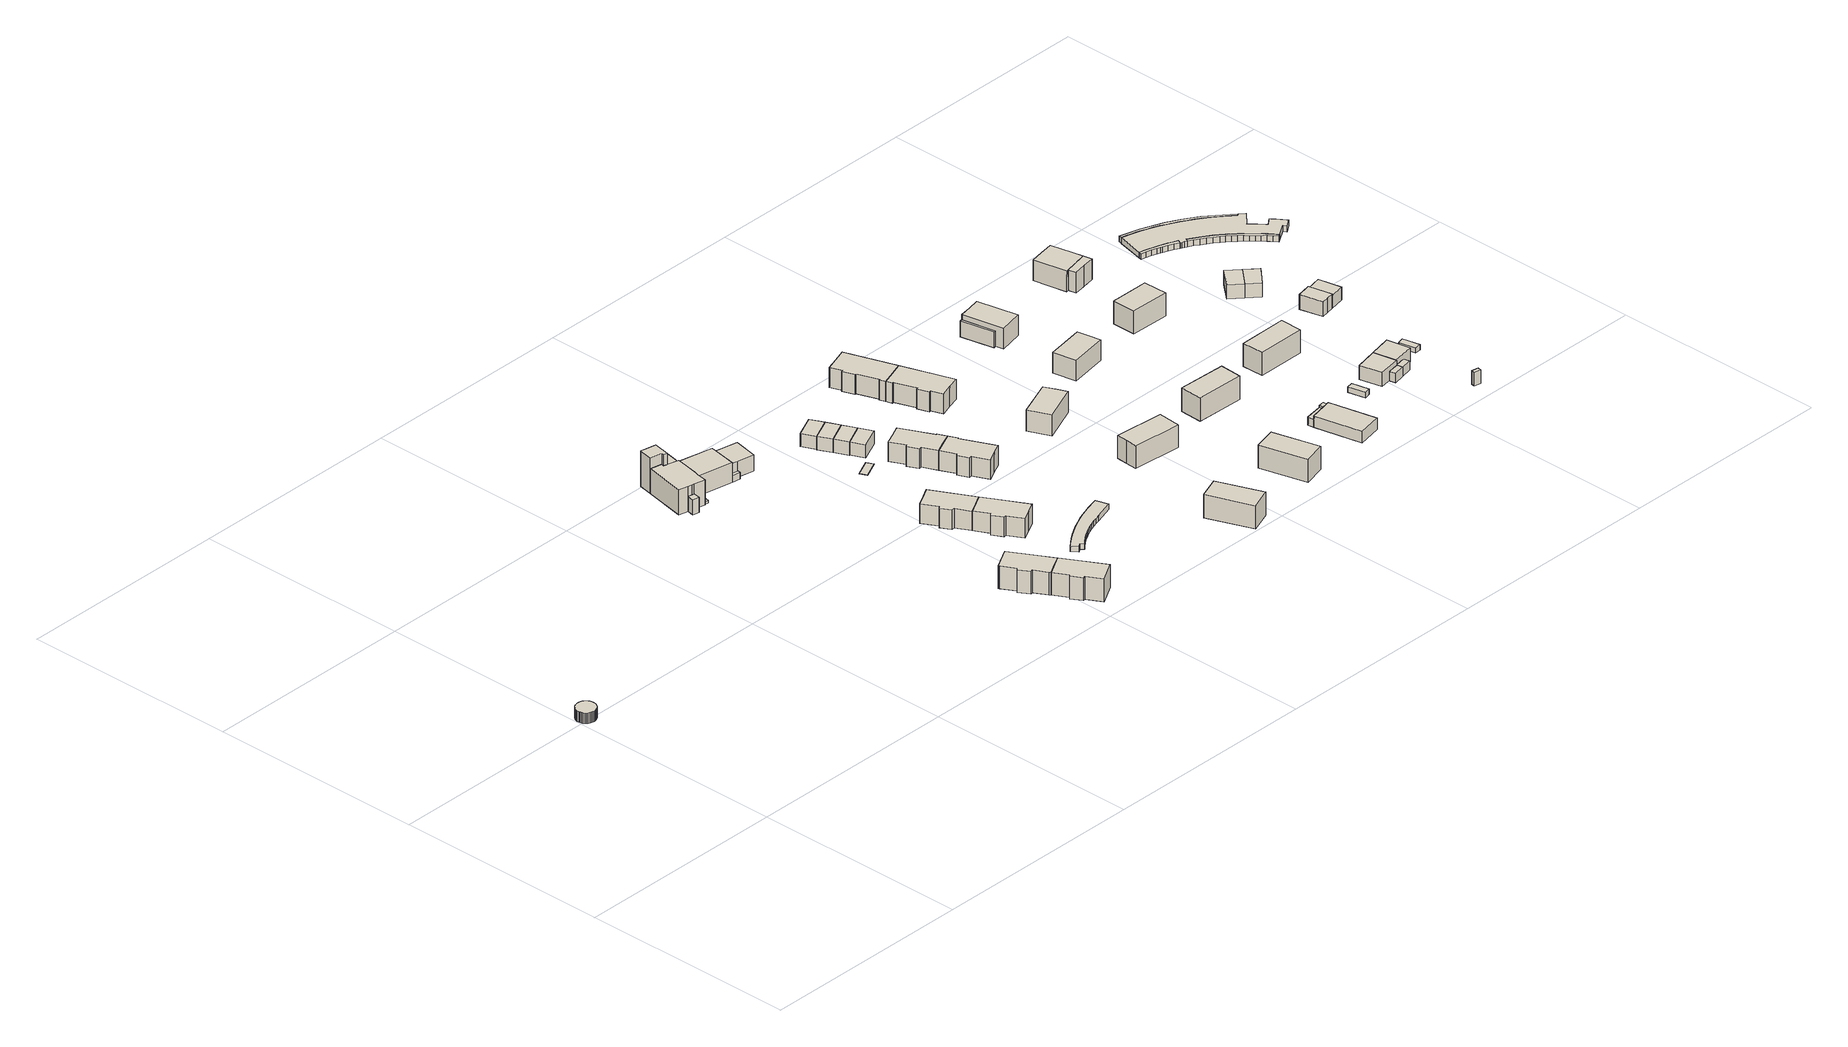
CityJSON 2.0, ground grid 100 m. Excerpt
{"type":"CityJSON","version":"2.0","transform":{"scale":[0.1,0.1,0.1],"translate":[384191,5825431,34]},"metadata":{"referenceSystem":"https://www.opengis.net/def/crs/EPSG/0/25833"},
"CityObjects":{
"building1":{"type":"Building","attributes":{"Gemeindeschluessel":"11000012","BezugspunktDach":"2200","function":"31001_2540","measuredHeight":5.06,"storeysAboveGround":1},"address":[{"country":"Germany","locality":"Berlin","thoroughfareNumber":"49 (3)","thoroughfareName":"Seidelstraße"}],"geometry":[{"type":"Solid","lod":"1","boundaries":[[[[0,1,2,3,4,5,6,7,8,9,10,11,12,13,14,15,16,17,18,19,20,21,22,23,24,25,26,27,28,29,30,31,32,33,34,35,36,37,38]],[[39,40,41,42,43,44,45,46,47,48,49,50,51,52,53,54,55,56,57,58,59,60,61,62,63,64,65,66,67,68,69,70,71,72,73,74,75,76,77]],[[39,77,38,37]],[[40,39,37,36]],[[41,40,36,35]],[[42,41,35,34]],[[43,42,34,33]],[[44,43,33,32]],[[45,44,32,31]],[[46,45,31,30]],[[47,46,30,29]],[[48,47,29,28]],[[49,48,28,27]],[[50,49,27,26]],[[51,50,26,25]],[[52,51,25,24]],[[53,52,24,23]],[[54,53,23,22]],[[55,54,22,21]],[[56,55,21,20]],[[57,56,20,19]],[[58,57,19,18]],[[59,58,18,17]],[[60,59,17,16]],[[61,60,16,15]],[[62,61,15,14]],[[63,62,14,13]],[[64,63,13,12]],[[65,64,12,11]],[[66,65,11,10]],[[67,66,10,9]],[[68,67,9,8]],[[69,68,8,7]],[[70,69,7,6]],[[71,70,6,5]],[[72,71,5,4]],[[73,72,4,3]],[[74,73,3,2]],[[75,74,2,1]],[[76,75,1,0]],[[77,76,0,38]]]]}]},
"building2":{"type":"Building","attributes":{"Gemeindeschluessel":"11000012","BezugspunktDach":"2200","function":"51009_1610","measuredHeight":7.14,"storeysAboveGround":0},"address":[{"country":"Germany","locality":"Berlin"}],"geometry":[{"type":"Solid","lod":"1","boundaries":[[[[78,79,80,81]],[[82,83,84,85]],[[82,85,81,80]],[[83,82,80,79]],[[84,83,79,78]],[[85,84,78,81]]]]}]},
"building3":{"type":"Building","attributes":{"Gemeindeschluessel":"11000012","BezugspunktDach":"2200","function":"51009_1610","measuredHeight":1.13,"storeysAboveGround":0},"address":[{"country":"Germany","locality":"Berlin"}],"geometry":[{"type":"Solid","lod":"1","boundaries":[[[[86,87,88,89]],[[90,91,92,93]],[[90,93,89,88]],[[91,90,88,87]],[[92,91,87,86]],[[93,92,86,89]]]]}]},
"building4":{"type":"Building","attributes":{"Gemeindeschluessel":"11000012","BezugspunktDach":"2200","function":"31001_1010","measuredHeight":11.65,"storeysAboveGround":2},"address":[{"country":"Germany","locality":"Berlin","thoroughfareNumber":"30","thoroughfareName":"Rue Joseph le Brix"}],"geometry":[{"type":"Solid","lod":"1","boundaries":[[[[94,95,96,97,98,99,100,101,102,103]],[[104,105,106,107,108,109,110,111,112,113]],[[104,113,103,102]],[[105,104,102,101]],[[106,105,101,100]],[[107,106,100,99]],[[108,107,99,98]],[[109,108,98,97]],[[110,109,97,96]],[[111,110,96,95]],[[112,111,95,94]],[[113,112,94,103]]]]}]},
"building5":{"type":"Building","attributes":{"Gemeindeschluessel":"11000012","BezugspunktDach":"2200","function":"31001_1010","measuredHeight":11.96,"storeysAboveGround":2},"address":[{"country":"Germany","locality":"Berlin","thoroughfareNumber":"32","thoroughfareName":"Rue Joseph le Brix"}],"geometry":[{"type":"Solid","lod":"1","boundaries":[[[[114,115,116,117,118,119,120,121,122]],[[123,105,124,125,126,127,128,129,106]],[[123,106,122,121]],[[105,123,121,120]],[[124,105,120,119]],[[125,124,119,118]],[[126,125,118,117]],[[127,126,117,116]],[[128,127,116,115]],[[129,128,115,114]],[[106,129,114,122]]]]}]},
"building6":{"type":"Building","attributes":{"Gemeindeschluessel":"11000012","function":"31001_2540"},"address":[{"country":"Germany","locality":"Berlin","thoroughfareNumber":"49","thoroughfareName":"Seidelstraße"}],"children":["building6-1","building6-2","building6-3","building6-4","building6-5"]},
"building6-1":{"type":"BuildingPart","attributes":{"BezugspunktDach":"2200","measuredHeight":16.77,"storeysAboveGround":4},"parents":["building6"],"geometry":[{"type":"MultiSurface","lod":"1","boundaries":[[[130,131,132,133,134,135,136]],[[137,138,139,140,141,142,143]],[[137,143,136,135]],[[138,137,135,134]],[[139,138,134,133]],[[144,145,133,132]],[[141,146,147,148,132,131]],[[149,146,131,130]],[[150,149,142,130,136]],[[151,140,139,145,144]],[[152,147,146,141]],[[152,140,148,147]],[[142,141,153,146,149]],[[143,142,149,150]]]}]},
"building6-2":{"type":"BuildingPart","attributes":{"BezugspunktDach":"2200","measuredHeight":10.03,"storeysAboveGround":4},"parents":["building6"],"geometry":[{"type":"MultiSurface","lod":"1","boundaries":[[[154,155,156,157,158,159,160]],[[161,162,163,164,165,166,167]],[[161,167,168,169]],[[162,161,159,169,170,171]],[[164,163,157,156]],[[165,172,173,174,164,156,155]],[[166,165,155,154]],[[167,166,154,160]],[[169,168,160,159]],[[175,170,169,159]],[[171,170,175,158]],[[163,162,158,157]],[[176,173,172,165]],[[164,174,173,176]]]}]},
"building6-3":{"type":"BuildingPart","attributes":{"BezugspunktDach":"2200","measuredHeight":8.05,"storeysAboveGround":4},"parents":["building6"],"geometry":[{"type":"MultiSurface","lod":"1","boundaries":[[[177,178,179,180,181,174,173,172]],[[176,164,182,183,184,185,186,165]],[[164,176,173,176,164,174]],[[182,164,174,181]],[[183,182,181,180]],[[184,183,180,179]],[[185,184,179,178]],[[186,185,178,177]],[[165,186,177,172]],[[176,165,172,173]]]}]},
"building6-4":{"type":"BuildingPart","attributes":{"BezugspunktDach":"2200","measuredHeight":12.75,"storeysAboveGround":4},"parents":["building6"],"geometry":[{"type":"MultiSurface","lod":"1","boundaries":[[[187,188,189,190,191,192,193,194,148,147,146,149,150,195]],[[143,142,141,152,140,170,168,90,93,196,83,197,82,198]],[[143,198,195,150]],[[141,142,141,146]],[[141,146,141,152]],[[140,152,147,152,140,148]],[[199,144,140,148,194]],[[168,160,159,175,194,193]],[[90,168,193,192]],[[93,90,192,191]],[[196,93,191,190]],[[83,196,190,189]],[[197,83,189,188]],[[82,197,188,187]],[[198,82,187,195]],[[142,143,150,149]],[[149,146,141,142]],[[152,141,146,147]],[[170,140,144,199]],[[169,159,160,168]],[[169,170,175,159]]]}]},
"building6-5":{"type":"BuildingPart","attributes":{"BezugspunktDach":"2200","measuredHeight":10.73,"storeysAboveGround":4},"parents":["building6"],"geometry":[{"type":"MultiSurface","lod":"1","boundaries":[[[199,200,201,145,144]],[[139,202,203,170,140]],[[139,140,139,145]],[[202,139,145,201]],[[203,202,201,200]],[[170,175,158,157,200,199]],[[144,145,139,140]],[[171,158,175,170]],[[171,203,157,158]],[[140,170,199,144]]]}]},
"building7":{"type":"Building","attributes":{"Gemeindeschluessel":"11000012","BezugspunktDach":"2200","function":"51009_1610","measuredHeight":2.99,"storeysAboveGround":0},"address":[{"country":"Germany","locality":"Berlin"}],"geometry":[{"type":"Solid","lod":"1","boundaries":[[[[204,205,206,207]],[[208,209,210,211]],[[208,211,207,206]],[[209,208,206,205]],[[210,209,205,204]],[[211,210,204,207]]]]}]},
"building8":{"type":"Building","attributes":{"Gemeindeschluessel":"11000012","BezugspunktDach":"2200","function":"31001_1010","measuredHeight":11.65,"storeysAboveGround":2},"address":[{"country":"Germany","locality":"Berlin","thoroughfareNumber":"74","thoroughfareName":"Rue Nungesser et Coli"}],"geometry":[{"type":"Solid","lod":"1","boundaries":[[[[212,213,214,215,216,217,218,219,220,221]],[[222,223,224,225,226,227,228,229,230,231]],[[222,231,221,220]],[[223,222,220,219]],[[224,223,219,218]],[[225,224,218,217]],[[226,225,217,216]],[[227,226,216,215]],[[228,227,215,214]],[[229,228,214,213]],[[230,229,213,212]],[[231,230,212,221]]]]}]},
"building9":{"type":"Building","attributes":{"Gemeindeschluessel":"11000012","BezugspunktDach":"2200","function":"31001_1010","measuredHeight":11.65,"storeysAboveGround":2},"address":[{"country":"Germany","locality":"Berlin","thoroughfareNumber":"72","thoroughfareName":"Rue Nungesser et Coli"}],"geometry":[{"type":"Solid","lod":"1","boundaries":[[[[232,233,234,235,236,237,238,239,240,241]],[[225,224,242,243,244,245,246,247,248,226]],[[225,226,241,240]],[[224,225,240,239]],[[242,224,239,238]],[[243,242,238,237]],[[244,243,237,236]],[[245,244,236,235]],[[246,245,235,234]],[[247,246,234,233]],[[248,247,233,232]],[[226,248,232,241]]]]}]},
"building10":{"type":"Building","attributes":{"Gemeindeschluessel":"11000012","BezugspunktDach":"2200","function":"31001_2463","measuredHeight":2.55,"storeysAboveGround":1},"address":[{"country":"Germany","locality":"Berlin","thoroughfareNumber":"72 (1)","thoroughfareName":"Rue Nungesser et Coli"}],"geometry":[{"type":"Solid","lod":"1","boundaries":[[[[249,250,251,252,253,254,255,256,257,258,259,260,261,262,263,264,265,266,267,268,269,270,271,272,273,274,275]],[[276,277,278,279,280,281,282,283,284,285,286,287,288,289,290,291,292,293,294,295,296,297,298,299,300,301,302]],[[276,302,275,274]],[[277,276,274,273]],[[278,277,273,272]],[[279,278,272,271]],[[280,279,271,270]],[[281,280,270,269]],[[282,281,269,268]],[[283,282,268,267]],[[284,283,267,266]],[[285,284,266,265]],[[286,285,265,264]],[[287,286,264,263]],[[288,287,263,262]],[[289,288,262,261]],[[290,289,261,260]],[[291,290,260,259]],[[292,291,259,258]],[[293,292,258,257]],[[294,293,257,256]],[[295,294,256,255]],[[296,295,255,254]],[[297,296,254,253]],[[298,297,253,252]],[[299,298,252,251]],[[300,299,251,250]],[[301,300,250,249]],[[302,301,249,275]]]]}]},
"building11":{"type":"Building","attributes":{"Gemeindeschluessel":"11000012","BezugspunktDach":"2200","function":"31001_2463","measuredHeight":0.166,"storeysAboveGround":1},"address":[{"country":"Germany","locality":"Berlin","thoroughfareNumber":"31 (1)","thoroughfareName":"Rue Henri Guillaumet"}],"geometry":[{"type":"Solid","lod":"1","boundaries":[[[[303,304,305,306]],[[307,308,309,310]],[[307,310,306,305]],[[308,307,305,304]],[[309,308,304,303]],[[310,309,303,306]]]]}]},
"building12":{"type":"Building","attributes":{"Gemeindeschluessel":"11000012","BezugspunktDach":"2200","function":"31001_1010","measuredHeight":6.17,"storeysAboveGround":2},"address":[{"country":"Germany","locality":"Berlin","thoroughfareNumber":"25","thoroughfareName":"Rue Henri Guillaumet"}],"geometry":[{"type":"Solid","lod":"1","boundaries":[[[[311,312,313,314]],[[315,316,317,318]],[[315,318,314,313]],[[316,315,313,312]],[[317,316,312,311]],[[318,317,311,314]]]]}]},
"building13":{"type":"Building","attributes":{"Gemeindeschluessel":"11000012","BezugspunktDach":"2200","function":"31001_1010","measuredHeight":6.32,"storeysAboveGround":2},"address":[{"country":"Germany","locality":"Berlin","thoroughfareNumber":"27","thoroughfareName":"Rue Henri Guillaumet"}],"geometry":[{"type":"Solid","lod":"1","boundaries":[[[[319,320,312,311]],[[321,322,323,324]],[[321,324,311,312]],[[322,321,312,320]],[[323,322,320,319]],[[324,323,319,311]]]]}]},
"building14":{"type":"Building","attributes":{"Gemeindeschluessel":"11000012","BezugspunktDach":"2200","function":"31001_1010","measuredHeight":6.32,"storeysAboveGround":2},"address":[{"country":"Germany","locality":"Berlin","thoroughfareNumber":"29","thoroughfareName":"Rue Henri Guillaumet"}],"geometry":[{"type":"Solid","lod":"1","boundaries":[[[[325,326,320,319]],[[322,327,328,323]],[[322,323,319,320]],[[327,322,320,326]],[[328,327,326,325]],[[323,328,325,319]]]]}]},
"building15":{"type":"Building","attributes":{"Gemeindeschluessel":"11000012","BezugspunktDach":"2200","function":"31001_1010","measuredHeight":6.19,"storeysAboveGround":2},"address":[{"country":"Germany","locality":"Berlin","thoroughfareNumber":"31","thoroughfareName":"Rue Henri Guillaumet"}],"geometry":[{"type":"Solid","lod":"1","boundaries":[[[[329,330,326,325]],[[331,332,333,334]],[[331,334,325,326]],[[332,331,326,330]],[[333,332,330,329]],[[334,333,329,325]]]]}]},
"building16":{"type":"Building","attributes":{"Gemeindeschluessel":"11000012","BezugspunktDach":"2200","function":"31001_1010","measuredHeight":11.84,"storeysAboveGround":2},"address":[{"country":"Germany","locality":"Berlin","thoroughfareNumber":"70","thoroughfareName":"Rue Nungesser et Coli"}],"geometry":[{"type":"Solid","lod":"1","boundaries":[[[[335,336,337,338,339,340,341,342,343,344,345,346]],[[347,348,349,350,351,352,353,354,355,356,357,358]],[[347,358,346,345]],[[348,347,345,344]],[[349,348,344,343]],[[350,349,343,342]],[[351,350,342,341]],[[352,351,341,340]],[[353,352,340,339]],[[354,353,339,338]],[[355,354,338,337]],[[356,355,337,336]],[[357,356,336,335]],[[358,357,335,346]]]]}]},
"building17":{"type":"Building","attributes":{"Gemeindeschluessel":"11000012","BezugspunktDach":"2200","function":"31001_1010","measuredHeight":11.82,"storeysAboveGround":2},"address":[{"country":"Germany","locality":"Berlin","thoroughfareNumber":"68","thoroughfareName":"Rue Nungesser et Coli"}],"geometry":[{"type":"Solid","lod":"1","boundaries":[[[[359,360,361,362,363,364,365,366,367,341,340,339]],[[352,351,368,369,370,371,372,373,374,375,376,353]],[[352,353,339,340]],[[351,352,340,341]],[[368,351,341,367]],[[369,368,367,366]],[[370,369,366,365]],[[371,370,365,364]],[[372,371,364,363]],[[373,372,363,362]],[[374,373,362,361]],[[375,374,361,360]],[[376,375,360,359]],[[353,376,359,339]]]]}]},
"building18":{"type":"Building","attributes":{"Gemeindeschluessel":"11000012","BezugspunktDach":"2200","function":"31001_1010","measuredHeight":11.87,"storeysAboveGround":2},"address":[{"country":"Germany","locality":"Berlin","thoroughfareNumber":"27","thoroughfareName":"Rue Joseph le Brix"}],"geometry":[{"type":"Solid","lod":"1","boundaries":[[[[377,378,379,380]],[[381,382,383,384]],[[381,384,380,379]],[[382,381,379,378]],[[383,382,378,377]],[[384,383,377,380]]]]}]},
"building19":{"type":"Building","attributes":{"Gemeindeschluessel":"11000012","BezugspunktDach":"2200","function":"31001_1010","measuredHeight":11.68,"storeysAboveGround":2},"address":[{"country":"Germany","locality":"Berlin","thoroughfareNumber":"64","thoroughfareName":"Rue Nungesser et Coli"}],"geometry":[{"type":"Solid","lod":"1","boundaries":[[[[385,386,387,388,389,390,391,392,393,394,395,396]],[[397,398,399,400,401,402,403,404,405,406,407,408]],[[397,408,396,395]],[[398,397,395,394]],[[399,398,394,393]],[[400,399,393,392]],[[401,400,392,391]],[[402,401,391,390]],[[403,402,390,389]],[[404,403,389,388]],[[405,404,388,387]],[[406,405,387,386]],[[407,406,386,385]],[[408,407,385,396]]]]}]},
"building20":{"type":"Building","attributes":{"Gemeindeschluessel":"11000012","BezugspunktDach":"2200","function":"31001_1010","measuredHeight":11.69,"storeysAboveGround":2},"address":[{"country":"Germany","locality":"Berlin","thoroughfareNumber":"62","thoroughfareName":"Rue Nungesser et Coli"}],"geometry":[{"type":"Solid","lod":"1","boundaries":[[[[409,410,411,412,413,414,415,416,417,393,392,391]],[[400,399,418,419,420,421,422,423,424,425,426,401]],[[400,401,391,392]],[[399,400,392,393]],[[418,399,393,417]],[[419,418,417,416]],[[420,419,416,415]],[[421,420,415,414]],[[422,421,414,413]],[[423,422,413,412]],[[424,423,412,411]],[[425,424,411,410]],[[426,425,410,409]],[[401,426,409,391]]]]}]},
"building21":{"type":"Building","attributes":{"Gemeindeschluessel":"11000012","BezugspunktDach":"2200","function":"31001_1010","measuredHeight":11.58,"storeysAboveGround":2},"address":[{"country":"Germany","locality":"Berlin","thoroughfareNumber":"24","thoroughfareName":"Rue Joseph le Brix"}],"geometry":[{"type":"Solid","lod":"1","boundaries":[[[[427,428,429,430,431]],[[432,433,434,435,436]],[[432,436,431,430]],[[433,432,430,429]],[[434,433,429,428]],[[435,434,428,427]],[[436,435,427,431]]]]}]},
"building22":{"type":"Building","attributes":{"Gemeindeschluessel":"11000012","BezugspunktDach":"2200","function":"31001_1010","measuredHeight":11.34,"storeysAboveGround":2},"address":[{"country":"Germany","locality":"Berlin","thoroughfareNumber":"63","thoroughfareName":"Rue Nungesser et Coli"}],"geometry":[{"type":"Solid","lod":"1","boundaries":[[[[437,438,439,440,441]],[[442,443,444,445,446]],[[442,446,441,440]],[[443,442,440,439]],[[444,443,439,438]],[[445,444,438,437]],[[446,445,437,441]]]]}]},
"building23":{"type":"Building","attributes":{"Gemeindeschluessel":"11000012","BezugspunktDach":"2200","function":"31001_1010","measuredHeight":11.75,"storeysAboveGround":2},"address":[{"country":"Germany","locality":"Berlin","thoroughfareNumber":"23","thoroughfareName":"Rue Joseph le Brix"}],"geometry":[{"type":"Solid","lod":"1","boundaries":[[[[447,448,449,450]],[[451,452,453,454]],[[451,454,450,449]],[[452,451,449,448]],[[453,452,448,447]],[[454,453,447,450]]]]}]},
"building24":{"type":"Building","attributes":{"Gemeindeschluessel":"11000012","BezugspunktDach":"2200","function":"31001_1010","measuredHeight":11.61,"storeysAboveGround":2},"address":[{"country":"Germany","locality":"Berlin","thoroughfareNumber":"20","thoroughfareName":"Rue Joseph le Brix"}],"geometry":[{"type":"Solid","lod":"1","boundaries":[[[[455,456,457,458]],[[459,460,461,462]],[[459,462,458,457]],[[460,459,457,456]],[[461,460,456,455]],[[462,461,455,458]]]]}]},
"building25":{"type":"Building","attributes":{"Gemeindeschluessel":"11000012","BezugspunktDach":"2200","function":"31001_1010","measuredHeight":11.79,"storeysAboveGround":2},"address":[{"country":"Germany","locality":"Berlin","thoroughfareNumber":"57","thoroughfareName":"Rue Nungesser et Coli"}],"geometry":[{"type":"Solid","lod":"1","boundaries":[[[[463,464,465,466,467]],[[468,469,470,471,472]],[[468,472,467,466]],[[469,468,466,465]],[[470,469,465,464]],[[471,470,464,463]],[[472,471,463,467]]]]}]},
"building26":{"type":"Building","attributes":{"Gemeindeschluessel":"11000012","function":"31001_1010"},"address":[{"country":"Germany","locality":"Berlin","thoroughfareNumber":"56","thoroughfareName":"Rue Nungesser et Coli"}],"children":["building26-1","building26-2"]},
"building26-1":{"type":"BuildingPart","attributes":{"BezugspunktDach":"2200","measuredHeight":11.98,"storeysAboveGround":2},"parents":["building26"],"geometry":[{"type":"MultiSurface","lod":"1","boundaries":[[[473,474,475,476,477]],[[478,479,480,481,482]],[[478,482,477,476]],[[479,478,476,475]],[[480,479,475,474]],[[481,480,474,473]],[[483,484,485,482,481,473,477]],[[482,485,484,483]]]}]},
"building26-2":{"type":"BuildingPart","attributes":{"BezugspunktDach":"2200","measuredHeight":7.32,"storeysAboveGround":2},"parents":["building26"],"geometry":[{"type":"Solid","lod":"1","boundaries":[[[[486,484,483,487]],[[482,485,488,489]],[[482,489,487,483]],[[488,485,484,486]],[[489,488,486,487]],[[485,482,483,484]]]]}]},
"building27":{"type":"Building","attributes":{"Gemeindeschluessel":"11000012","function":"31001_1010"},"address":[{"country":"Germany","locality":"Berlin","thoroughfareNumber":"17","thoroughfareName":"Rue Joseph le Brix"}],"children":["building27-1","building27-2"]},
"building27-1":{"type":"BuildingPart","attributes":{"BezugspunktDach":"2200","measuredHeight":7.04,"storeysAboveGround":1},"parents":["building27"],"geometry":[{"type":"Solid","lod":"1","boundaries":[[[[490,491,492,493]],[[494,495,496,497]],[[494,497,493,492],[498,499,500,497]],[[495,494,492,491]],[[496,495,491,490]],[[497,496,490,493]],[[499,498,497,500]]]]}]},
"building27-2":{"type":"BuildingPart","attributes":{"BezugspunktDach":"2200","measuredHeight":3.77,"storeysAboveGround":1},"parents":["building27"],"geometry":[{"type":"MultiSurface","lod":"1","boundaries":[[[500,499,501,502]],[[503,498,497,504]],[[503,504,502,501]],[[498,503,501,499]],[[504,497,500,502]],[[505,497,498,499,500]]]}]},
"building28":{"type":"Building","attributes":{"Gemeindeschluessel":"11000012","BezugspunktDach":"2200","function":"51009_1610","measuredHeight":4.62,"storeysAboveGround":0},"address":[{"country":"Germany","locality":"Berlin"}],"geometry":[{"type":"Solid","lod":"1","boundaries":[[[[506,507,508,509]],[[510,494,498,503]],[[510,503,509,508]],[[494,510,508,507]],[[498,494,507,506]],[[503,498,506,509]]]]}]},
"building29":{"type":"Building","attributes":{"Gemeindeschluessel":"11000012","BezugspunktDach":"2200","function":"31001_2463","measuredHeight":2.53,"storeysAboveGround":1},"address":[{"country":"Germany","locality":"Berlin","thoroughfareNumber":"15 (1)","thoroughfareName":"Rue Joseph le Brix"}],"geometry":[{"type":"Solid","lod":"1","boundaries":[[[[511,512,513,514]],[[515,516,517,518]],[[515,518,514,513]],[[516,515,513,512]],[[517,516,512,511]],[[518,517,511,514]]]]}]},
"building30":{"type":"Building","attributes":{"Gemeindeschluessel":"11000012","BezugspunktDach":"2200","function":"31001_1010","measuredHeight":11.36,"storeysAboveGround":2},"address":[{"country":"Germany","locality":"Berlin","thoroughfareNumber":"16","thoroughfareName":"Rue Joseph le Brix"}],"geometry":[{"type":"Solid","lod":"1","boundaries":[[[[519,520,521,522]],[[523,524,525,526]],[[523,526,522,521]],[[524,523,521,520]],[[525,524,520,519]],[[526,525,519,522]]]]}]},
"building31":{"type":"Building","attributes":{"Gemeindeschluessel":"11000012","BezugspunktDach":"2200","function":"31001_1010","measuredHeight":11.51,"storeysAboveGround":2},"address":[{"country":"Germany","locality":"Berlin","thoroughfareNumber":"51","thoroughfareName":"Rue Nungesser et Coli"}],"geometry":[{"type":"Solid","lod":"1","boundaries":[[[[527,528,529,530]],[[531,532,533,534]],[[531,534,530,529]],[[532,531,529,528]],[[533,532,528,527]],[[534,533,527,530]]]]}]},
"building32":{"type":"Building","attributes":{"Gemeindeschluessel":"11000012","function":"31001_1010"},"address":[{"country":"Germany","locality":"Berlin","thoroughfareNumber":"15","thoroughfareName":"Rue Joseph le Brix"}],"children":["building32-1","building32-2"]},
"building32-1":{"type":"BuildingPart","attributes":{"BezugspunktDach":"2200","measuredHeight":8.94,"storeysAboveGround":1},"parents":["building32"],"geometry":[{"type":"MultiSurface","lod":"1","boundaries":[[[535,536,537,538,539]],[[540,541,542,543,544]],[[540,544,539,538]],[[541,540,538,537]],[[542,541,537,536]],[[543,542,545,546,547,536,535]],[[544,543,535,539]],[[547,546,545,542]]]}]},
"building32-2":{"type":"BuildingPart","attributes":{"BezugspunktDach":"2200","measuredHeight":4.38,"storeysAboveGround":1},"parents":["building32"],"geometry":[{"type":"Solid","lod":"1","boundaries":[[[[548,549,547,546]],[[542,550,551,545]],[[550,542,547,549]],[[551,550,549,548]],[[545,551,548,546]],[[545,546,547,542]]]]}]},
"building33":{"type":"Building","attributes":{"Gemeindeschluessel":"11000012","function":"31001_1010"},"address":[{"country":"Germany","locality":"Berlin","thoroughfareNumber":"3","thoroughfareName":"Rue Henri Guillaumet"}],"children":["building33-1","building33-2"]},
"building33-1":{"type":"BuildingPart","attributes":{"BezugspunktDach":"2200","measuredHeight":11.97,"storeysAboveGround":2},"parents":["building33"],"geometry":[{"type":"MultiSurface","lod":"1","boundaries":[[[552,553,554,555,556]],[[557,558,559,560,561]],[[557,561,556,555]],[[558,557,555,554]],[[559,558,554,553]],[[560,559,562,563,564,552]],[[561,560,552,556]],[[564,563,562,565]],[[566,553,565,562,559]]]}]},
"building33-2":{"type":"BuildingPart","attributes":{"BezugspunktDach":"2200","measuredHeight":11.81,"storeysAboveGround":2},"parents":["building33"],"geometry":[{"type":"MultiSurface","lod":"1","boundaries":[[[567,568,569,553,565,564]],[[562,559,570,571,572,563]],[[559,553,565,562,565,553]],[[570,559,553,569]],[[571,570,569,568]],[[572,571,568,567]],[[563,572,567,564]],[[562,563,564,565]]]}]},
"building34":{"type":"Building","attributes":{"Gemeindeschluessel":"11000012","function":"31001_1010"},"address":[{"country":"Germany","locality":"Berlin","thoroughfareNumber":"13","thoroughfareName":"Rue Joseph le Brix"}],"children":["building34-1","building34-2"]},
"building34-1":{"type":"BuildingPart","attributes":{"BezugspunktDach":"2200","measuredHeight":9.07,"storeysAboveGround":1},"parents":["building34"],"geometry":[{"type":"MultiSurface","lod":"1","boundaries":[[[573,574,575,576]],[[577,578,579,540]],[[577,540,576,575]],[[578,577,575,574]],[[580,581,582,578,574,573]],[[540,579,573,576]],[[579,582,581,580]]]}]},
"building34-2":{"type":"BuildingPart","attributes":{"BezugspunktDach":"2200","measuredHeight":4.25,"storeysAboveGround":1},"parents":["building34"],"geometry":[{"type":"Solid","lod":"1","boundaries":[[[[583,584,581,580]],[[582,585,550,579]],[[585,582,581,584]],[[550,585,584,583]],[[579,550,583,580]],[[582,579,580,581]]]]}]},
"building35":{"type":"Building","attributes":{"Gemeindeschluessel":"11000012","BezugspunktDach":"2200","function":"51009_1610","measuredHeight":6.44,"storeysAboveGround":0},"address":[{"country":"Germany","locality":"Berlin"}],"geometry":[{"type":"Solid","lod":"1","boundaries":[[[[586,587,588,589]],[[590,591,592,593]],[[590,593,589,588]],[[591,590,588,587]],[[592,591,587,586]],[[593,592,586,589]]]]}]},
"building36":{"type":"Building","attributes":{"Gemeindeschluessel":"11000012","BezugspunktDach":"2200","function":"31001_2463","measuredHeight":2.44,"storeysAboveGround":1},"address":[{"country":"Germany","locality":"Berlin","thoroughfareNumber":"13 (1)","thoroughfareName":"Rue Joseph le Brix"}],"geometry":[{"type":"Solid","lod":"1","boundaries":[[[[594,595,596,597]],[[598,599,600,601]],[[598,601,597,596]],[[599,598,596,595]],[[600,599,595,594]],[[601,600,594,597]]]]}]},
"building37":{"type":"Building","attributes":{"Gemeindeschluessel":"11000012","BezugspunktDach":"2200","function":"31001_1010","measuredHeight":8.11,"storeysAboveGround":1},"address":[{"country":"Germany","locality":"Berlin","thoroughfareNumber":"7","thoroughfareName":"Rue Nungesser et Coli"}],"geometry":[{"type":"Solid","lod":"1","boundaries":[[[[602,603,604,605]],[[606,607,608,609]],[[606,609,605,604]],[[607,606,604,603]],[[608,607,603,602]],[[609,608,602,605]]]]}]},
"building38":{"type":"Building","attributes":{"Gemeindeschluessel":"11000012","BezugspunktDach":"2200","function":"31001_1010","measuredHeight":10.31,"storeysAboveGround":1},"address":[{"country":"Germany","locality":"Berlin","thoroughfareNumber":"14","thoroughfareName":"Rue Joseph le Brix"}],"geometry":[{"type":"Solid","lod":"1","boundaries":[[[[610,611,612,613,614]],[[615,616,617,618,619]],[[615,619,614,613]],[[616,615,613,612]],[[617,616,612,611]],[[618,617,611,610]],[[619,618,610,614]]]]}]},
"building39":{"type":"Building","attributes":{"Gemeindeschluessel":"11000012","BezugspunktDach":"2200","function":"31001_1010","measuredHeight":8.08,"storeysAboveGround":1},"address":[{"country":"Germany","locality":"Berlin","thoroughfareNumber":"5","thoroughfareName":"Rue Nungesser et Coli"}],"geometry":[{"type":"Solid","lod":"1","boundaries":[[[[620,621,603,602]],[[622,623,624,625]],[[622,625,602,603]],[[623,622,603,621]],[[624,623,621,620]],[[625,624,620,602]]]]}]},
"building40":{"type":"Building","attributes":{"Gemeindeschluessel":"11000012","BezugspunktDach":"2200","function":"31001_1010","measuredHeight":8.03,"storeysAboveGround":1},"address":[{"country":"Germany","locality":"Berlin","thoroughfareNumber":"1","thoroughfareName":"Rue Nungesser et Coli"}],"geometry":[{"type":"Solid","lod":"1","boundaries":[[[[626,627,628,629]],[[630,631,616,615]],[[630,615,629,628]],[[631,630,628,627]],[[616,631,627,626]],[[615,616,626,629]]]]}]},
"building41":{"type":"Building","attributes":{"Gemeindeschluessel":"11000012","function":"51009_1610"},"address":[{"country":"Germany","locality":"Berlin"}],"children":["building41-1","building41-2"]},
"building41-1":{"type":"BuildingPart","attributes":{"BezugspunktDach":"2200","measuredHeight":2.63,"storeysAboveGround":0},"parents":["building41"],"geometry":[{"type":"Solid","lod":"1","boundaries":[[[[632,633,634,635,636,637,638,639,640,641,642,643,644,645,646,647,648,649]],[[650,651,652,653,654,655,656,657,658,659,660,661,662,663,664,665,666,667]],[[651,650,648,647]],[[652,651,647,646]],[[653,652,646,645]],[[654,653,645,644]],[[655,654,644,643]],[[656,655,643,642]],[[657,656,642,641]],[[658,657,641,640]],[[659,658,640,639]],[[660,659,639,638]],[[661,660,638,637]],[[662,661,637,636]],[[663,662,636,635]],[[664,663,635,634]],[[665,664,634,633]],[[666,665,633,632]],[[667,666,632,649]],[[650,667,649,648]]]]}]},
"building41-2":{"type":"BuildingPart","attributes":{"BezugspunktDach":"2200","measuredHeight":3,"storeysAboveGround":0},"parents":["building41"],"geometry":[{"type":"MultiSurface","lod":"1","boundaries":[[[668,669,670,669,668,671]]]}]},
"building42":{"type":"Building","attributes":{"Gemeindeschluessel":"11000012","BezugspunktDach":"2200","function":"51009_1610","measuredHeight":2.58,"storeysAboveGround":0},"address":[{"country":"Germany","locality":"Berlin"}],"geometry":[{"type":"Solid","lod":"1","boundaries":[[[[672,673,674,675,676,677,678,679,680,681,682,683,684,685,686,687,688,689,690,691,692,693,694,695,696,697]],[[698,699,700,701,702,703,704,705,706,707,708,709,710,711,712,713,714,715,716,717,718,719,720,721,722,723]],[[698,723,697,696]],[[699,698,696,695]],[[700,699,695,694]],[[701,700,694,693]],[[702,701,693,692]],[[703,702,692,691]],[[704,703,691,690]],[[705,704,690,689]],[[706,705,689,688]],[[707,706,688,687]],[[708,707,687,686]],[[709,708,686,685]],[[710,709,685,684]],[[711,710,684,683]],[[712,711,683,682]],[[713,712,682,681]],[[714,713,681,680]],[[715,714,680,679]],[[716,715,679,678]],[[717,716,678,677]],[[718,717,677,676]],[[719,718,676,675]],[[720,719,675,674]],[[721,720,674,673]],[[722,721,673,672]],[[723,722,672,697]]]]}]},
"building43":{"type":"Building","attributes":{"Gemeindeschluessel":"11000012","BezugspunktDach":"2200","function":"31001_2463","measuredHeight":2.71,"storeysAboveGround":1},"address":[{"country":"Germany","locality":"Berlin","thoroughfareNumber":"2","thoroughfareName":"Rue Henri Guillaumet"}],"geometry":[{"type":"Solid","lod":"1","boundaries":[[[[647,646,645,644,643,642,641,640,639,724,725,726,727,728,729,730,731,732,733,734,735,736,737,738,739,740,741,742,743,744,745,746,747,748,749,750,751,752,753,754,755,756,757,758,759,691,690,689,688,687,686,685,684,683,682,681,680,679,678,677,676,675,674,673,672,697,648]],[[760,761,762,763,764,765,766,767,768,769,770,771,772,773,774,775,776,777,778,779,780,781,782,783,784,785,786,787,788,789,790,791,792,793,794,795,796,797,798,799,800,801,802,803,804,805,806,807,808,809,810,811,812,813,814,815,816,817,818,819,820,821,822,823,824,825,826]],[[760,826,648,697]],[[761,760,697,672]],[[762,761,672,673]],[[763,762,673,674]],[[764,763,674,675]],[[765,764,675,676]],[[766,765,676,677]],[[767,766,677,678]],[[768,767,678,679]],[[769,768,679,680]],[[770,769,680,681]],[[771,770,681,682]],[[772,771,682,683]],[[773,772,683,684]],[[774,773,684,685]],[[775,774,685,686]],[[776,775,686,687]],[[777,776,687,688]],[[778,777,688,689]],[[779,778,689,690]],[[780,779,690,691]],[[781,780,691,759]],[[782,781,759,758]],[[783,782,758,757]],[[784,783,757,756]],[[785,784,756,755]],[[786,785,755,754]],[[787,786,754,753]],[[788,787,753,752]],[[789,788,752,751]],[[790,789,751,750]],[[791,790,750,749]],[[792,791,749,748]],[[793,792,748,747]],[[794,793,747,746]],[[795,794,746,745]],[[796,795,745,744]],[[797,796,744,743]],[[798,797,743,742]],[[799,798,742,741]],[[800,799,741,740]],[[801,800,740,739]],[[802,801,739,738]],[[803,802,738,737]],[[804,803,737,736]],[[805,804,736,735]],[[806,805,735,734]],[[807,806,734,733]],[[808,807,733,732]],[[809,808,732,731]],[[810,809,731,730]],[[811,810,730,729]],[[812,811,729,728]],[[813,812,728,727]],[[814,813,727,726]],[[815,814,726,725]],[[816,815,725,724]],[[817,816,724,639]],[[818,817,639,640]],[[819,818,640,641]],[[820,819,641,642]],[[821,820,642,643]],[[822,821,643,644]],[[823,822,644,645]],[[824,823,645,646]],[[825,824,646,647]],[[826,825,647,648]]]]}]},
"building44":{"type":"Building","attributes":{"Gemeindeschluessel":"11000012","BezugspunktDach":"2200","function":"51009_1610","measuredHeight":2.73,"storeysAboveGround":0},"address":[{"country":"Germany","locality":"Berlin"}],"geometry":[{"type":"Solid","lod":"1","boundaries":[[[[827,828,829,830,831,832,833,834,835,836,837,838,839,840,841,742,741,740,739,738,737,736,735,734,733,732,731,730,729,728,727,726]],[[813,812,811,810,809,808,807,806,805,804,803,802,801,800,799,798,842,843,844,845,846,847,848,849,850,851,852,853,854,855,856,814]],[[813,814,726,727]],[[812,813,727,728]],[[811,812,728,729]],[[810,811,729,730]],[[809,810,730,731]],[[808,809,731,732]],[[807,808,732,733]],[[806,807,733,734]],[[805,806,734,735]],[[804,805,735,736]],[[803,804,736,737]],[[802,803,737,738]],[[801,802,738,739]],[[800,801,739,740]],[[799,800,740,741]],[[798,799,741,742]],[[842,798,742,841]],[[843,842,841,840]],[[844,843,840,839]],[[845,844,839,838]],[[846,845,838,837]],[[847,846,837,836]],[[848,847,836,835]],[[849,848,835,834]],[[850,849,834,833]],[[851,850,833,832]],[[852,851,832,831]],[[853,852,831,830]],[[854,853,830,829]],[[855,854,829,828]],[[856,855,828,827]],[[814,856,827,726]]]]}]}
},
"vertices":[
[5,1006,60],[6,999,60],[9,993,60],[13,987,60],[18,982,60],[23,978,60],[30,974,60],[36,972,60],[43,970,60],[50,970,60],[57,971,60],[64,973,60],[70,976,60],[76,980,60],[81,985,60],[86,991,60],[89,998,60],[91,1005,60],[92,1012,60],[92,1019,60],[91,1026,60],[88,1032,60],[85,1039,60],[80,1044,60],[75,1049,60],[69,1053,60],[63,1056,60],[56,1058,60],[49,1058,60],[42,1058,60],[35,1056,60],[28,1054,60],[22,1050,60],[17,1045,60],[12,1040,60],[8,1034,60],[6,1027,60],[4,1020,60],[4,1013,60],[4,1020,10],[6,1027,10],[8,1034,10],[12,1040,10],[17,1045,10],[22,1050,10],[28,1054,10],[35,1056,10],[42,1058,10],[49,1058,10],[56,1058,10],[63,1056,10],[69,1053,10],[75,1049,10],[80,1044,10],[85,1039,10],[88,1032,10],[91,1026,10],[92,1019,10],[92,1012,10],[91,1005,10],[89,998,10],[86,991,10],[81,985,10],[76,980,10],[70,976,10],[64,973,10],[57,971,10],[50,970,10],[43,970,10],[36,972,10],[30,974,10],[23,978,10],[18,982,10],[13,987,10],[9,993,10],[6,999,10],[5,1006,10],[4,1013,10],
[1454,1706,79],[1461,1737,79],[1431,1743,79],[1424,1712,79],[1431,1743,8],[1461,1737,8],[1454,1706,8],[1424,1712,8],
[1531,1727,20],[1541,1775,20],[1522,1777,20],[1513,1731,20],[1522,1777,8],[1541,1775,8],[1531,1727,8],[1513,1731,8],
[1845,449,120],[1880,387,120],[1872,379,120],[1900,331,120],[1911,334,120],[1945,274,120],[1949,268,120],[2044,322,120],[1938,509,120],[1842,455,120],[1938,509,14],[2044,322,14],[1949,268,14],[1945,274,14],[1911,334,14],[1900,331,14],[1872,379,14],[1880,387,14],[1845,449,14],[1842,455,14],
[1985,203,121],[1978,195,121],[2006,146,121],[2016,150,121],[2055,81,121],[2149,135,121],[2044,322,121],[1996,295,121],[1949,268,121],[1996,295,14],[2149,135,14],[2055,81,14],[2016,150,14],[2006,146,14],[1978,195,14],[1985,203,14],
[1480,1931,176],[1478,1918,176],[1495,1914,176],[1509,1989,176],[1453,2000,176],[1438,2004,176],[1425,1942,176],[1438,2004,8],[1453,2000,8],[1509,1989,8],[1495,1914,8],[1478,1918,8],[1480,1931,8],[1425,1942,8],[1495,1914,115],[1509,1989,115],[1478,1918,125],[1485,1916,125],[1495,1914,125],[1480,1931,125],[1425,1942,125],[1495,1914,10],[1485,1916,8],[1478,1918,58],
[1705,1759,101],[1708,1778,101],[1728,1889,101],[1552,1924,101],[1549,1912,101],[1539,1860,101],[1526,1795,101],[1539,1860,7],[1549,1912,7],[1552,1924,7],[1728,1889,7],[1708,1778,7],[1705,1759,7],[1526,1795,7],[1526,1795,8],[1539,1860,8],[1547,1900,8],[1549,1912,8],[1708,1778,82],[1718,1834,82],[1728,1889,82],[1547,1900,101],[1718,1834,7],
[1749,1770,82],[1826,1755,82],[1848,1865,82],[1769,1881,82],[1731,1888,82],[1731,1888,7],[1769,1881,7],[1848,1865,7],[1826,1755,7],[1749,1770,7],
[1431,1743,125],[1449,1739,125],[1461,1737,125],[1512,1727,125],[1513,1731,125],[1522,1777,125],[1526,1795,125],[1547,1900,125],[1387,1752,125],[1512,1727,8],[1449,1739,8],[1387,1752,8],[1547,1900,115],
[1552,1924,115],[1563,1979,115],[1563,1979,8],[1552,1924,8],
[1744,1753,38],[1749,1770,38],[1708,1778,38],[1705,1759,38],[1708,1778,8],[1749,1770,8],[1744,1753,8],[1705,1759,8],
[2022,938,103],[2012,930,103],[2038,882,103],[2051,884,103],[2086,819,103],[2133,845,103],[2180,871,103],[2079,1060,103],[2032,1034,103],[1984,1008,103],[2032,1034,12],[2079,1060,12],[2180,871,12],[2133,845,12],[2086,819,12],[2051,884,12],[2038,882,12],[2012,930,12],[2022,938,12],[1984,1008,12],
[2121,753,104],[2112,744,104],[2138,696,104],[2150,698,104],[2188,628,104],[2235,654,104],[2283,680,104],[2180,871,104],[2133,845,104],[2086,819,104],[2283,680,12],[2235,654,12],[2188,628,12],[2150,698,12],[2138,696,12],[2112,744,12],[2121,753,12],
[2256,400,39],[2272,412,39],[2284,398,39],[2300,412,39],[2318,425,39],[2335,438,39],[2354,450,39],[2373,460,39],[2392,470,39],[2412,478,39],[2432,486,39],[2453,493,39],[2474,498,39],[2563,526,39],[2546,583,39],[2518,576,39],[2489,568,39],[2462,559,39],[2434,549,39],[2407,538,39],[2380,525,39],[2354,512,39],[2329,497,39],[2304,482,39],[2279,465,39],[2256,448,39],[2233,429,39],[2256,448,14],[2279,465,14],[2304,482,14],[2329,497,14],[2354,512,14],[2380,525,14],[2407,538,14],[2434,549,14],[2462,559,14],[2489,568,14],[2518,576,14],[2546,583,14],[2563,526,14],[2474,498,14],[2453,493,14],[2432,486,14],[2412,478,14],[2392,470,14],[2373,460,14],[2354,450,14],[2335,438,14],[2318,425,14],[2300,412,14],[2284,398,14],[2272,412,14],[2256,400,14],[2233,429,14],
[2104,1400,11],[2181,1436,11],[2166,1467,11],[2089,1431,11],[2166,1467,9],[2181,1436,9],[2104,1400,9],[2089,1431,9],
[2108,1678,70],[2207,1723,70],[2178,1785,70],[2080,1739,70],[2178,1785,8],[2207,1723,8],[2108,1678,8],[2080,1739,8],
[2137,1616,70],[2235,1662,70],[2207,1723,7],[2235,1662,7],[2137,1616,7],[2108,1678,7],
[2166,1554,70],[2264,1600,70],[2264,1600,7],[2166,1554,7],
[2195,1493,70],[2293,1538,70],[2264,1600,8],[2293,1538,8],[2195,1493,8],[2166,1554,8],
[2264,1338,104],[2254,1330,104],[2277,1280,104],[2289,1283,104],[2320,1216,104],[2369,1239,104],[2422,1263,104],[2404,1304,104],[2400,1302,104],[2330,1452,104],[2281,1429,104],[2232,1407,104],[2281,1429,12],[2330,1452,12],[2400,1302,12],[2404,1304,12],[2422,1263,12],[2369,1239,12],[2320,1216,12],[2289,1283,12],[2277,1280,12],[2254,1330,12],[2264,1338,12],[2232,1407,12],
[2351,1148,104],[2342,1140,104],[2364,1091,104],[2377,1093,104],[2410,1021,104],[2459,1045,104],[2507,1068,104],[2437,1220,104],[2441,1223,104],[2441,1223,12],[2437,1220,12],[2507,1068,12],[2459,1045,12],[2410,1021,12],[2377,1093,12],[2364,1091,12],[2342,1140,12],[2351,1148,12],
[2855,5,121],[2955,44,121],[2875,250,121],[2775,212,121],[2875,250,12],[2955,44,12],[2855,5,12],[2775,212,12],
[2491,1892,105],[2485,1890,105],[2504,1836,105],[2510,1837,105],[2545,1740,105],[2538,1738,105],[2547,1712,105],[2611,1734,105],[2668,1754,105],[2589,1985,105],[2530,1965,105],[2472,1945,105],[2530,1965,11],[2589,1985,11],[2668,1754,11],[2611,1734,11],[2547,1712,11],[2538,1738,11],[2545,1740,11],[2510,1837,11],[2504,1836,11],[2485,1890,11],[2491,1892,11],[2472,1945,11],
[2557,1684,105],[2564,1687,105],[2599,1588,105],[2592,1586,105],[2610,1533,105],[2618,1536,105],[2637,1483,105],[2693,1501,105],[2749,1519,105],[2749,1519,11],[2693,1501,11],[2637,1483,11],[2618,1536,11],[2610,1533,11],[2592,1586,11],[2599,1588,11],[2564,1687,11],[2557,1684,11],
[3084,634,119],[3092,738,119],[2864,757,119],[2860,705,119],[2856,653,119],[2860,705,12],[2864,757,12],[3092,738,12],[3084,634,12],[2856,653,12],
[2809,1059,109],[2979,1128,109],[2958,1178,109],[2936,1227,109],[2768,1160,109],[2936,1227,10],[2958,1178,10],[2979,1128,10],[2809,1059,10],[2768,1160,10],
[3246,84,120],[3350,112,120],[3293,327,120],[3190,301,120],[3293,327,11],[3350,112,11],[3246,84,11],[3190,301,11],
[3508,695,121],[3513,797,121],[3289,805,121],[3285,702,121],[3289,805,11],[3513,797,11],[3508,695,11],[3285,702,11],
[3170,1263,106],[3348,1294,106],[3337,1348,106],[3327,1402,106],[3150,1371,106],[3327,1402,9],[3337,1348,9],[3348,1294,9],[3170,1263,9],[3150,1371,9],
[3145,1630,108],[3258,1655,108],[3220,1843,108],[3164,1831,108],[3108,1820,108],[3164,1831,12],[3220,1843,12],[3258,1655,12],[3145,1630,12],[3108,1820,12],[3108,1820,85],[3138,1667,85],[3138,1667,12],
[3126,1664,85],[3094,1817,85],[3126,1664,12],[3094,1817,12],
[3603,124,65],[3715,147,65],[3668,366,65],[3558,342,65],[3668,366,11],[3715,147,11],[3603,124,11],[3558,342,11],[3640,360,11],[3640,360,49],[3558,342,49],
[3636,385,49],[3553,370,49],[3636,385,11],[3553,370,11],[3558,342,30],
[3640,360,57],[3668,366,57],[3664,391,57],[3636,385,57],[3664,391,11],
[3854,338,36],[3883,346,36],[3866,424,36],[3837,418,36],[3866,424,11],[3883,346,11],[3854,338,11],[3837,418,11],
[3698,749,118],[3923,752,118],[3923,854,118],[3696,850,118],[3923,854,10],[3923,752,10],[3698,749,10],[3696,850,10],
[3578,1329,117],[3761,1326,117],[3759,1438,117],[3578,1438,117],[3759,1438,9],[3761,1326,9],[3578,1329,9],[3578,1438,9],
[3959,346,77],[4064,364,77],[4053,418,77],[4042,471,77],[3937,448,77],[4042,471,11],[4053,418,11],[4064,364,11],[3959,346,11],[3937,448,11],[4010,355,11],[4010,355,55],[4064,364,55],
[4016,325,55],[4069,336,55],[4069,336,11],[4016,325,11],
[3623,1733,107],[3749,1761,107],[3719,1909,107],[3656,1898,107],[3593,1886,107],[3656,1898,10],[3719,1909,10],[3749,1761,10],[3623,1733,10],[3593,1886,10],[3692,1749,10],[3635,1736,10],[3635,1736,107],[3692,1749,107],[3749,1761,47],
[3643,1699,107],[3700,1710,107],[3757,1720,107],[3757,1720,10],[3700,1710,10],[3643,1699,10],
[4063,367,78],[4167,387,78],[4145,493,78],[4042,471,78],[4145,493,11],[4167,387,11],[4063,367,11],[4063,367,54],[4116,377,54],[4116,377,11],
[4069,336,54],[4122,348,54],[4122,348,11],
[4241,76,75],[4243,92,75],[4213,97,75],[4210,81,75],[4213,97,11],[4243,92,11],[4241,76,11],[4210,81,11],
[4231,417,34],[4260,420,34],[4244,501,34],[4216,494,34],[4244,501,10],[4260,420,10],[4231,417,10],[4216,494,10],
[4067,1185,76],[4140,1265,76],[4085,1314,76],[4013,1233,76],[4085,1314,10],[4140,1265,10],[4067,1185,10],[4013,1233,10],
[4177,865,80],[4211,872,80],[4244,879,80],[4221,985,80],[4153,970,80],[4221,985,11],[4244,879,11],[4211,872,11],[4177,865,11],[4153,970,11],
[4120,1139,76],[4193,1216,76],[4140,1265,11],[4193,1216,11],[4120,1139,11],[4067,1185,11],
[4244,879,71],[4316,894,71],[4295,1001,71],[4221,985,71],[4295,1001,11],[4316,894,11],
[4025,1675,33],[4049,1669,33],[4074,1661,33],[4087,1656,33],[4096,1653,33],[4119,1644,33],[4141,1634,33],[4164,1623,33],[4172,1639,33],[4151,1648,33],[4130,1657,33],[4109,1664,33],[4088,1672,33],[4067,1678,33],[4046,1684,33],[4025,1690,33],[4004,1694,33],[4001,1681,33],[4004,1694,7],[4025,1690,7],[4046,1684,7],[4067,1678,7],[4088,1672,7],[4109,1664,7],[4130,1657,7],[4151,1648,7],[4172,1639,7],[4164,1623,7],[4141,1634,7],[4119,1644,7],[4096,1653,7],[4087,1656,7],[4074,1661,7],[4049,1669,7],[4025,1675,7],[4001,1681,7],
[4004,1694,9],[4004,1694,39],[4004,1696,39],[4004,1696,9],
[4058,1815,33],[4081,1809,33],[4104,1803,33],[4127,1796,33],[4153,1787,33],[4178,1777,33],[4203,1767,33],[4227,1755,33],[4254,1742,33],[4280,1728,33],[4305,1714,33],[4331,1698,33],[4355,1682,33],[4375,1669,33],[4395,1654,33],[4413,1640,33],[4432,1624,33],[4450,1608,33],[4467,1592,33],[4476,1599,33],[4362,1694,33],[4293,1737,33],[4233,1768,33],[4132,1808,33],[4037,1833,33],[4034,1820,33],[4037,1833,8],[4132,1808,8],[4233,1768,8],[4293,1737,8],[4362,1694,8],[4476,1599,8],[4467,1592,8],[4450,1608,8],[4432,1624,8],[4413,1640,8],[4395,1654,8],[4375,1669,8],[4355,1682,8],[4331,1698,8],[4305,1714,8],[4280,1728,8],[4254,1742,8],[4227,1755,8],[4203,1767,8],[4178,1777,8],[4153,1787,8],[4127,1796,8],[4104,1803,8],[4081,1809,8],[4058,1815,8],[4034,1820,8],
[4174,1619,33],[4184,1615,33],[4193,1610,33],[4201,1624,33],[4224,1610,33],[4248,1596,33],[4271,1582,33],[4293,1566,33],[4315,1550,33],[4333,1534,33],[4351,1519,33],[4369,1502,33],[4386,1485,33],[4403,1468,33],[4419,1451,33],[4434,1433,33],[4449,1414,33],[4464,1395,33],[4478,1376,33],[4532,1411,33],[4542,1396,33],[4578,1421,33],[4571,1432,33],[4564,1442,33],[4556,1453,33],[4548,1464,33],[4540,1474,33],[4532,1484,33],[4499,1459,33],[4490,1470,33],[4481,1480,33],[4472,1491,33],[4463,1501,33],[4454,1512,33],[4444,1522,33],[4498,1576,33],[4034,1820,6],[4058,1815,6],[4081,1809,6],[4104,1803,6],[4127,1796,6],[4153,1787,6],[4178,1777,6],[4203,1767,6],[4227,1755,6],[4254,1742,6],[4280,1728,6],[4305,1714,6],[4331,1698,6],[4355,1682,6],[4375,1669,6],[4395,1654,6],[4413,1640,6],[4432,1624,6],[4450,1608,6],[4467,1592,6],[4476,1599,6],[4498,1576,6],[4444,1522,6],[4454,1512,6],[4463,1501,6],[4472,1491,6],[4481,1480,6],[4490,1470,6],[4499,1459,6],[4532,1484,6],[4540,1474,6],[4548,1464,6],[4556,1453,6],[4564,1442,6],[4571,1432,6],[4578,1421,6],[4542,1396,6],[4532,1411,6],[4478,1376,6],[4464,1395,6],[4449,1414,6],[4434,1433,6],[4419,1451,6],[4403,1468,6],[4386,1485,6],[4369,1502,6],[4351,1519,6],[4333,1534,6],[4315,1550,6],[4293,1566,6],[4271,1582,6],[4248,1596,6],[4224,1610,6],[4201,1624,6],[4193,1610,6],[4184,1615,6],[4174,1619,6],[4164,1623,6],[4172,1639,6],[4151,1648,6],[4130,1657,6],[4109,1664,6],[4088,1672,6],[4067,1678,6],[4046,1684,6],[4025,1690,6],[4004,1694,6],
[4217,1597,33],[4239,1583,33],[4262,1569,33],[4284,1554,33],[4305,1538,33],[4323,1523,33],[4341,1507,33],[4358,1491,33],[4375,1475,33],[4392,1458,33],[4408,1441,33],[4423,1424,33],[4438,1406,33],[4452,1387,33],[4466,1368,33],[4466,1368,6],[4452,1387,6],[4438,1406,6],[4423,1424,6],[4408,1441,6],[4392,1458,6],[4375,1475,6],[4358,1491,6],[4341,1507,6],[4323,1523,6],[4305,1538,6],[4284,1554,6],[4262,1569,6],[4239,1583,6],[4217,1597,6]
]}
